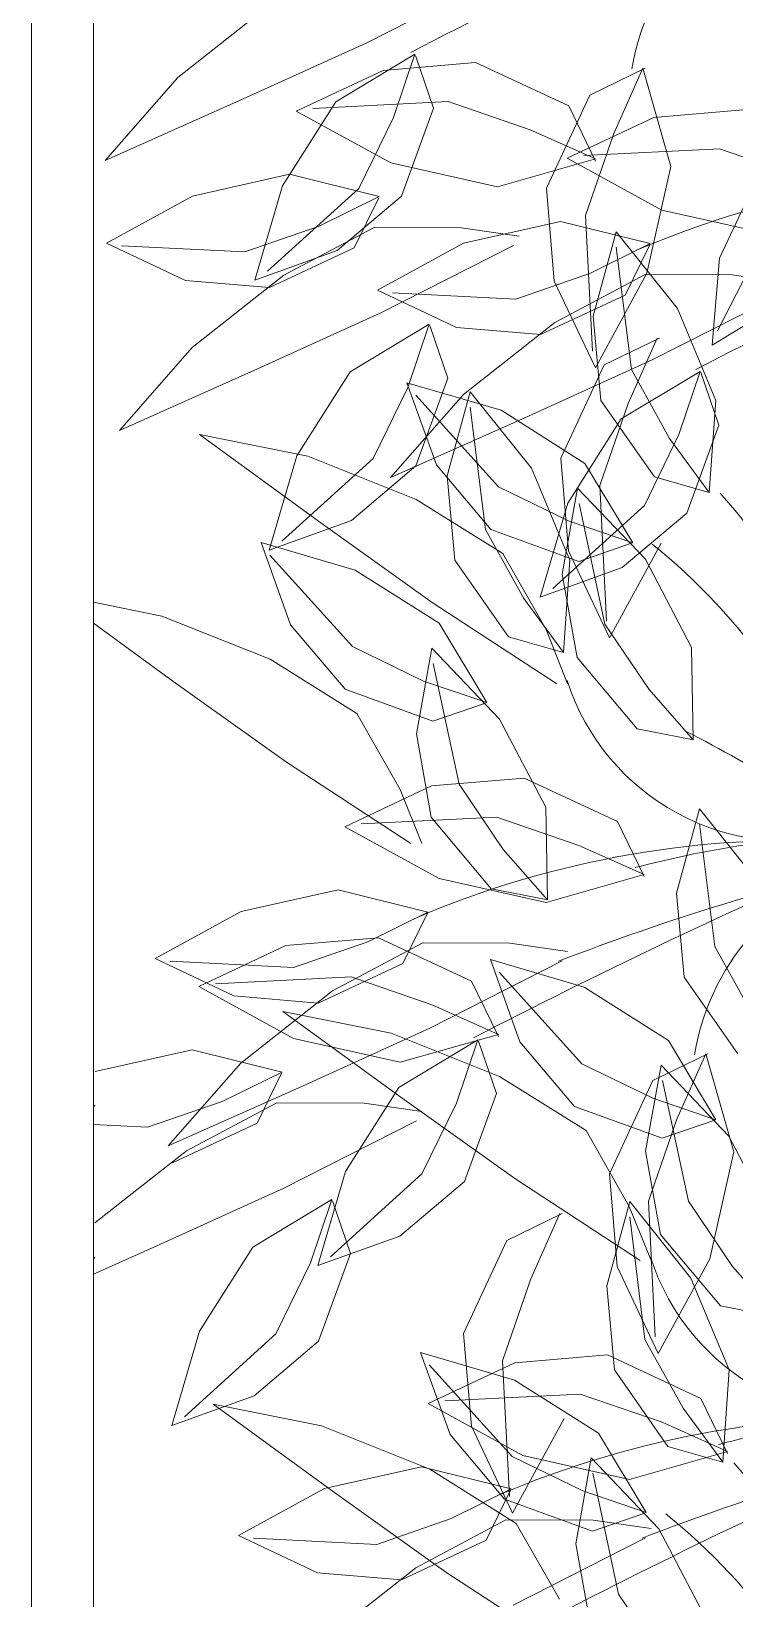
# Model space of a CAD drawing. Header units: millimetres. Extents: x 935 to 13922, y 3203 to 7816.
# Drawn here: x 8413.2 to 8458.6, y 5012.6 to 5113.6 of the extents above; entities that cross this region are included whole.
import ezdxf

# ---------------------------------------------------------------- set-up
doc = ezdxf.new("R2010")
doc.units = ezdxf.units.MM
doc.layers.add('finestre', color=141, linetype='Continuous', lineweight=13)
doc.layers.add('PIANTE', color=7, linetype='Continuous', lineweight=5, true_color=0x007a00)

msp = doc.modelspace()

# ---------------------------------------------------------------- linework, layer by layer
at = {"layer": 'finestre'}
for p, q in [((8413.22, 4907.79), (8413.22, 5207.79)), ((8417.22, 4907.79), (8417.22, 5207.79))]:
    msp.add_line(p, q, dxfattribs=at)
at = {"layer": 'PIANTE'}
for p, q in [((8434.84, 5112.88), (8443.39, 5117.21)), ((8428.58, 5115.29), (8422.67, 5110.64)), ((8426.64, 5109.15), (8434.84, 5112.88)), ((8432.85, 5109.07), (8437.95, 5112.14)), ((8441.86, 5111.61), (8435.89, 5111.1)), ((8437.95, 5112.14), (8436.57, 5108.06)), ((8437.98, 5112.06), (8439.15, 5108.66)), ((8447.87, 5108.81), (8441.86, 5111.61)), ((8452.79, 5111.24), (8449.23, 5109.51)), ((8452.65, 5111.23), (8450.77, 5107.02)), ((8454.45, 5104.91), (8452.65, 5111.23)), ((8422.67, 5110.64), (8417.97, 5105.29)), ((8435.89, 5111.1), (8430.29, 5108.46)), ((8449.23, 5109.51), (8446.43, 5103.5)), ((8417.97, 5105.29), (8426.64, 5109.15)), ((8429.41, 5103.65), (8432.85, 5109.07)), ((8430.29, 5108.46), (8436.39, 5105.13)), ((8440.1, 5109.09), (8431.36, 5108.65)), ((8439.15, 5108.66), (8437.09, 5103)), ((8445.38, 5107.27), (8440.1, 5109.09)), ((8449.6, 5105.25), (8447.87, 5108.81)), ((8459.34, 5108.57), (8453.36, 5108.07)), ((8436.57, 5108.06), (8434.34, 5103.49)), ((8449.6, 5105.39), (8445.38, 5107.27)), ((8453.36, 5108.07), (8447.76, 5105.43)), ((8450.77, 5107.02), (8448.95, 5101.74)), ((8443.27, 5103.59), (8449.6, 5105.39)), ((8447.76, 5105.43), (8453.86, 5102.09)), ((8457.58, 5106.05), (8448.83, 5105.62)), ((8462.86, 5104.23), (8457.58, 5106.05)), ((8423.6, 5103), (8429.86, 5104.4)), ((8429.86, 5104.4), (8435.65, 5102.96)), ((8436.39, 5105.13), (8443.27, 5103.59)), ((8452.91, 5098.03), (8454.45, 5104.91)), ((8427.63, 5097.58), (8429.41, 5103.65)), ((8434.34, 5103.49), (8428.44, 5098.15)), ((8446.43, 5103.5), (8446.93, 5097.52)), ((8459.9, 5103.92), (8457.58, 5098.99)), ((8418.06, 5099.97), (8423.6, 5103)), ((8435.65, 5102.96), (8431.78, 5101.05)), ((8437.09, 5103), (8432.93, 5099.48)), ((8435.61, 5102.88), (8434.04, 5099.65)), ((8441.08, 5099.96), (8447.34, 5101.36)), ((8447.34, 5101.36), (8453.12, 5099.93)), ((8448.95, 5101.74), (8449.39, 5093)), ((8453.86, 5102.09), (8460.75, 5100.55)), ((8461.08, 5101.39), (8457.45, 5094.31)), ((8431.78, 5101.05), (8426.98, 5099.4)), ((8435.31, 5100.98), (8429.5, 5097.89)), ((8440.94, 5100.95), (8435.31, 5100.98)), ((8444.66, 5100.42), (8440.94, 5100.95)), ((8449.44, 5095.26), (8450.92, 5100.69)), ((8450.92, 5100.69), (8454.87, 5095.76)), ((8423.15, 5097.56), (8418.06, 5099.97)), ((8426.98, 5099.4), (8419.03, 5099.79)), ((8432.93, 5099.48), (8427.63, 5097.58)), ((8434.04, 5099.65), (8428.58, 5097.11)), ((8435.53, 5096.93), (8441.08, 5099.96)), ((8435.76, 5095.48), (8444.31, 5099.81)), ((8453.12, 5099.93), (8449.26, 5098.02)), ((8451.91, 5091.81), (8450.92, 5099.71)), ((8453.09, 5099.85), (8451.51, 5096.62)), ((8457.58, 5098.99), (8457.11, 5093.38)), ((8428.58, 5097.11), (8423.15, 5097.56)), ((8429.5, 5097.89), (8423.59, 5093.24)), ((8449.26, 5098.02), (8444.45, 5096.36)), ((8446.93, 5097.52), (8449.58, 5091.93)), ((8452.79, 5097.94), (8446.97, 5094.85)), ((8449.58, 5091.93), (8452.91, 5098.03)), ((8458.41, 5097.92), (8452.79, 5097.94)), ((8462.13, 5097.38), (8458.41, 5097.92)), ((8440.62, 5094.53), (8435.53, 5096.93)), ((8444.45, 5096.36), (8436.51, 5096.76)), ((8451.51, 5096.62), (8446.05, 5094.07)), ((8453.24, 5092.44), (8461.79, 5096.78)), ((8457.11, 5093.38), (8462.51, 5096.67)), ((8427.57, 5091.75), (8435.76, 5095.48)), ((8449.93, 5089.83), (8449.44, 5095.26)), ((8454.87, 5095.76), (8457.34, 5089.83)), ((8433.77, 5091.67), (8438.87, 5094.74)), ((8438.87, 5094.74), (8437.49, 5090.66)), ((8438.9, 5094.66), (8440.07, 5091.26)), ((8446.05, 5094.07), (8440.62, 5094.53)), ((8446.97, 5094.85), (8441.07, 5090.2)), ((8423.59, 5093.24), (8418.89, 5087.89)), ((8453.71, 5093.84), (8450.15, 5092.11)), ((8453.57, 5093.83), (8451.69, 5089.62)), ((8445.04, 5088.71), (8453.24, 5092.44)), ((8450.15, 5092.11), (8447.35, 5086.1)), ((8418.89, 5087.89), (8427.57, 5091.75)), ((8430.33, 5086.25), (8433.77, 5091.67)), ((8440.07, 5091.26), (8438.01, 5085.6)), ((8451.24, 5088.63), (8456.35, 5091.7)), ((8454.37, 5087.37), (8451.91, 5091.81)), ((8456.35, 5091.7), (8454.96, 5087.62)), ((8456.38, 5091.62), (8457.55, 5088.23)), ((8437.49, 5090.66), (8435.26, 5086.09)), ((8441.07, 5090.2), (8436.37, 5084.86)), ((8439.33, 5085.67), (8437.43, 5090.97)), ((8437.43, 5090.97), (8443.5, 5089.19)), ((8443.33, 5084.26), (8438, 5090.16)), ((8440.03, 5084.96), (8441.51, 5090.39)), ((8441.51, 5090.39), (8445.46, 5085.46)), ((8442.5, 5081.51), (8441.51, 5089.4)), ((8443.5, 5089.19), (8448.91, 5085.76)), ((8451.69, 5089.62), (8449.87, 5084.34)), ((8453.39, 5084.9), (8449.93, 5089.83)), ((8457.34, 5089.83), (8456.92, 5083.89)), ((8436.37, 5084.86), (8445.04, 5088.71)), ((8447.81, 5083.21), (8451.24, 5088.63)), ((8457.55, 5088.23), (8455.49, 5082.57)), ((8431.04, 5086.23), (8424.06, 5087.63)), ((8424.06, 5087.63), (8431.74, 5082.04)), ((8454.96, 5087.62), (8452.74, 5083.05)), ((8456.92, 5083.89), (8454.37, 5087.37)), ((8428.55, 5080.18), (8430.33, 5086.25)), ((8435.26, 5086.09), (8429.36, 5080.75)), ((8438.02, 5083.44), (8431.04, 5086.23)), ((8447.35, 5086.1), (8447.86, 5080.13)), ((8438.01, 5085.6), (8433.85, 5082.08)), ((8442.85, 5081.51), (8439.33, 5085.67)), ((8440.53, 5079.53), (8440.03, 5084.96)), ((8445.46, 5085.46), (8447.93, 5079.53)), ((8448.91, 5085.76), (8451.99, 5080.65)), ((8447.9, 5082.04), (8443.33, 5084.26)), ((8447.44, 5078.63), (8448.44, 5084.17)), ((8448.44, 5084.17), (8452.81, 5079.59)), ((8449.87, 5084.34), (8450.31, 5075.6)), ((8456.84, 5083.91), (8453.39, 5084.9)), ((8443.61, 5079.95), (8438.02, 5083.44)), ((8446.03, 5077.15), (8447.81, 5083.21)), ((8452.74, 5083.05), (8446.84, 5077.71)), ((8450.2, 5075.4), (8448.53, 5083.18)), ((8433.85, 5082.08), (8428.55, 5080.18)), ((8431.74, 5082.04), (8439.07, 5076.81)), ((8451.99, 5080.65), (8447.9, 5082.04)), ((8455.49, 5082.57), (8451.32, 5079.05)), ((8444.97, 5077.07), (8442.5, 5081.51)), ((8448.51, 5079.45), (8442.85, 5081.51)), ((8429.93, 5075.37), (8428.03, 5080.67)), ((8428.03, 5080.67), (8434.09, 5078.89)), ((8446.4, 5075.06), (8443.61, 5079.95)), ((8447.86, 5080.13), (8450.5, 5074.53)), ((8451.91, 5080.62), (8448.51, 5079.45)), ((8450.5, 5074.53), (8453.83, 5080.63)), ((8433.93, 5073.96), (8428.59, 5079.86)), ((8443.98, 5074.6), (8440.53, 5079.53)), ((8451.32, 5079.05), (8446.03, 5077.15)), ((8447.93, 5079.53), (8447.52, 5073.59)), ((8452.81, 5079.59), (8455.78, 5073.91)), ((8434.09, 5078.89), (8439.51, 5075.46)), ((8448.41, 5073.26), (8447.44, 5078.63)), ((8447.52, 5073.59), (8444.97, 5077.07)), ((8421.64, 5075.93), (8417.22, 5076.82)), ((8428.62, 5073.14), (8421.64, 5075.93)), ((8439.07, 5076.81), (8447.1, 5071.57)), ((8417.22, 5075.47), (8422.34, 5071.74)), ((8433.44, 5071.21), (8429.93, 5075.37)), ((8439.51, 5075.46), (8442.58, 5070.35)), ((8447.79, 5071.57), (8446.4, 5075.06)), ((8453.05, 5071.19), (8450.2, 5075.4)), ((8438.5, 5071.74), (8433.93, 5073.96)), ((8438.04, 5068.33), (8439.04, 5073.87)), ((8439.04, 5073.87), (8443.4, 5069.29)), ((8447.44, 5073.61), (8443.98, 5074.6)), ((8455.78, 5073.91), (8455.89, 5067.95)), ((8434.2, 5069.65), (8428.62, 5073.14)), ((8440.8, 5065.1), (8439.13, 5072.88)), ((8452.28, 5068.65), (8448.41, 5073.26)), ((8422.34, 5071.74), (8429.66, 5066.51)), ((8439.11, 5069.15), (8433.44, 5071.21)), ((8442.58, 5070.35), (8438.5, 5071.74)), ((8455.89, 5067.95), (8453.05, 5071.19)), ((8442.5, 5070.32), (8439.11, 5069.15)), ((8436.99, 5064.76), (8434.2, 5069.65)), ((8443.4, 5069.29), (8446.38, 5063.61)), ((8439, 5062.96), (8438.04, 5068.33)), ((8455.81, 5067.97), (8452.28, 5068.65)), ((8429.66, 5066.51), (8437.69, 5061.27)), ((8439.02, 5064.99), (8433.42, 5062.35)), ((8438.39, 5061.27), (8436.99, 5064.76)), ((8445, 5065.49), (8439.02, 5064.99)), ((8443.64, 5060.89), (8440.8, 5065.1)), ((8451, 5062.69), (8445, 5065.49)), ((8443.23, 5062.97), (8434.49, 5062.54)), ((8442.87, 5058.35), (8439, 5062.96)), ((8448.52, 5061.15), (8443.23, 5062.97)), ((8446.38, 5063.61), (8446.49, 5057.65)), ((8454.82, 5058.08), (8456.3, 5063.51)), ((8456.3, 5063.51), (8460.24, 5058.58)), ((8433.42, 5062.35), (8439.52, 5059.01)), ((8452.73, 5059.14), (8451, 5062.69)), ((8457.28, 5054.63), (8456.3, 5062.53)), ((8446.49, 5057.65), (8443.64, 5060.89)), ((8452.73, 5059.27), (8448.52, 5061.15)), ((8439.52, 5059.01), (8446.41, 5057.47)), ((8446.41, 5057.47), (8452.73, 5059.27)), ((8426.74, 5056.88), (8433, 5058.28)), ((8433, 5058.28), (8438.78, 5056.85)), ((8446.4, 5057.67), (8442.87, 5058.35)), ((8455.31, 5052.65), (8454.82, 5058.08)), ((8421.19, 5053.85), (8426.74, 5056.88)), ((8438.78, 5056.85), (8434.92, 5054.94)), ((8438.75, 5056.77), (8437.17, 5053.54)), ((8429.62, 5054.69), (8424.02, 5052.05)), ((8435.59, 5055.19), (8429.62, 5054.69)), ((8434.92, 5054.94), (8430.11, 5053.28)), ((8438.45, 5054.86), (8432.63, 5051.77)), ((8441.6, 5052.39), (8435.59, 5055.19)), ((8444.07, 5054.84), (8438.45, 5054.86)), ((8447.79, 5054.3), (8444.07, 5054.84)), ((8426.28, 5051.45), (8421.19, 5053.85)), ((8430.11, 5053.28), (8422.16, 5053.68)), ((8438.9, 5049.36), (8447.45, 5053.7)), ((8444.71, 5048.49), (8442.81, 5053.79)), ((8442.81, 5053.79), (8448.87, 5052.01)), ((8459.75, 5050.19), (8457.28, 5054.63)), ((8433.83, 5052.67), (8425.09, 5052.23)), ((8437.17, 5053.54), (8431.71, 5050.99)), ((8439.11, 5050.85), (8433.83, 5052.67)), ((8448.71, 5047.08), (8443.37, 5052.98)), ((8458.76, 5047.72), (8455.31, 5052.65)), ((8424.02, 5052.05), (8430.12, 5048.71)), ((8432.63, 5051.77), (8426.73, 5047.12)), ((8443.33, 5048.84), (8441.6, 5052.39)), ((8448.87, 5052.01), (8454.29, 5048.58)), ((8431.71, 5050.99), (8426.28, 5051.45)), ((8443.33, 5048.97), (8439.11, 5050.85)), ((8436.42, 5049.05), (8429.44, 5050.45)), ((8429.44, 5050.45), (8437.12, 5044.86)), ((8430.12, 5048.71), (8437, 5047.17)), ((8430.7, 5045.63), (8438.9, 5049.36)), ((8443.4, 5046.26), (8436.42, 5049.05)), ((8436.9, 5045.55), (8442.01, 5048.62)), ((8437, 5047.17), (8443.33, 5048.97)), ((8442.01, 5048.62), (8440.62, 5044.54)), ((8417.33, 5046.58), (8423.59, 5047.98)), ((8423.59, 5047.98), (8429.38, 5046.54)), ((8442.04, 5048.54), (8443.21, 5045.15)), ((8448.23, 5044.33), (8444.71, 5048.49)), ((8456.84, 5047.72), (8453.29, 5045.99)), ((8454.29, 5048.58), (8457.36, 5043.47)), ((8456.7, 5047.72), (8454.83, 5043.51)), ((8458.51, 5041.4), (8456.7, 5047.72)), ((8426.73, 5047.12), (8422.03, 5041.78)), ((8453.28, 5044.86), (8448.71, 5047.08)), ((8452.82, 5041.45), (8453.82, 5046.99)), ((8453.82, 5046.99), (8458.19, 5042.41)), ((8422.03, 5041.78), (8430.7, 5045.63)), ((8429.38, 5046.54), (8425.51, 5044.64)), ((8429.34, 5046.47), (8427.77, 5043.24)), ((8448.98, 5042.77), (8443.4, 5046.26)), ((8453.29, 5045.99), (8450.49, 5039.98)), ((8455.58, 5038.22), (8453.91, 5046)), ((8425.51, 5044.64), (8420.71, 5042.98)), ((8429.04, 5044.56), (8423.23, 5041.47)), ((8434.67, 5044.54), (8429.04, 5044.56)), ((8433.47, 5040.13), (8436.9, 5045.55)), ((8437.12, 5044.86), (8444.45, 5039.63)), ((8443.21, 5045.15), (8441.15, 5039.49)), ((8457.36, 5043.47), (8453.28, 5044.86)), ((8417.22, 5044.32), (8417.33, 5044.38)), ((8438.39, 5044), (8434.67, 5044.54)), ((8440.62, 5044.54), (8438.4, 5039.97)), ((8453.89, 5042.27), (8448.23, 5044.33)), ((8420.71, 5042.98), (8417.22, 5043.15)), ((8427.77, 5043.24), (8422.31, 5040.69)), ((8429.49, 5039.06), (8438.04, 5043.4)), ((8451.77, 5037.88), (8448.98, 5042.77)), ((8454.83, 5043.51), (8453, 5038.22)), ((8457.28, 5043.44), (8453.89, 5042.27)), ((8458.19, 5042.41), (8461.16, 5036.73)), ((8423.23, 5041.47), (8417.32, 5036.82)), ((8453.78, 5036.08), (8452.82, 5041.45)), ((8456.97, 5034.51), (8458.51, 5041.4)), ((8431.69, 5034.07), (8433.47, 5040.13)), ((8438.4, 5039.97), (8432.5, 5034.63)), ((8444.45, 5039.63), (8452.47, 5034.39)), ((8450.49, 5039.98), (8450.99, 5034.01)), ((8421.3, 5035.33), (8429.49, 5039.06)), ((8441.15, 5039.49), (8436.98, 5035.97)), ((8427.5, 5035.25), (8432.6, 5038.32)), ((8432.6, 5038.32), (8431.22, 5034.24)), ((8432.63, 5038.24), (8433.8, 5034.85)), ((8450.32, 5032.77), (8451.8, 5038.19)), ((8453.17, 5034.39), (8451.77, 5037.88)), ((8451.8, 5038.19), (8455.74, 5033.26)), ((8453, 5038.22), (8453.44, 5029.48)), ((8458.42, 5034.01), (8455.58, 5038.22)), ((8447.44, 5037.42), (8443.88, 5035.69)), ((8447.3, 5037.42), (8445.42, 5033.21)), ((8452.78, 5029.31), (8451.8, 5037.21)), ((8436.98, 5035.97), (8431.69, 5034.07)), ((8443.88, 5035.69), (8441.08, 5029.68)), ((8457.66, 5031.47), (8453.78, 5036.08)), ((8417.22, 5033.52), (8421.3, 5035.33)), ((8417.32, 5034.62), (8417.22, 5034.5)), ((8424.06, 5029.83), (8427.5, 5035.25)), ((8433.8, 5034.85), (8431.74, 5029.19)), ((8453.63, 5028.41), (8456.97, 5034.51)), ((8431.22, 5034.24), (8428.99, 5029.67)), ((8450.99, 5034.01), (8453.63, 5028.41)), ((8461.27, 5030.77), (8458.42, 5034.01)), ((8445.42, 5033.21), (8443.6, 5027.92)), ((8450.81, 5027.34), (8450.32, 5032.77)), ((8455.74, 5033.26), (8458.21, 5027.34)), ((8461.18, 5030.79), (8457.66, 5031.47)), ((8422.28, 5023.77), (8424.06, 5029.83)), ((8428.99, 5029.67), (8423.09, 5024.33)), ((8441.08, 5029.68), (8441.59, 5023.71)), ((8431.74, 5029.19), (8427.58, 5025.67)), ((8440.21, 5023.18), (8438.31, 5028.47)), ((8438.31, 5028.47), (8444.37, 5026.69)), ((8455.25, 5024.87), (8452.78, 5029.31)), ((8444.4, 5027.81), (8438.8, 5025.17)), ((8444.21, 5021.76), (8438.87, 5027.66)), ((8443.6, 5027.92), (8444.04, 5019.18)), ((8450.37, 5028.31), (8444.4, 5027.81)), ((8456.38, 5025.51), (8450.37, 5028.31)), ((8444.37, 5026.69), (8449.79, 5023.26)), ((8454.26, 5022.4), (8450.81, 5027.34)), ((8458.21, 5027.34), (8457.8, 5021.39)), ((8427.58, 5025.67), (8422.28, 5023.77)), ((8448.61, 5025.79), (8439.87, 5025.36)), ((8453.89, 5023.97), (8448.61, 5025.79)), ((8458.11, 5021.96), (8456.38, 5025.51)), ((8431.92, 5023.73), (8424.94, 5025.13)), ((8424.94, 5025.13), (8432.62, 5019.55)), ((8438.8, 5025.17), (8444.9, 5021.83)), ((8457.8, 5021.39), (8455.25, 5024.87)), ((8438.9, 5020.94), (8431.92, 5023.73)), ((8441.59, 5023.71), (8444.23, 5018.11)), ((8444.23, 5018.11), (8447.56, 5024.21)), ((8458.11, 5022.09), (8453.89, 5023.97)), ((8443.73, 5019.01), (8440.21, 5023.18)), ((8449.79, 5023.26), (8452.86, 5018.15)), ((8457.72, 5021.41), (8454.26, 5022.4)), ((8448.78, 5019.54), (8444.21, 5021.76)), ((8444.9, 5021.83), (8451.79, 5020.29)), ((8448.32, 5016.13), (8449.32, 5021.67)), ((8449.32, 5021.67), (8453.68, 5017.1)), ((8451.79, 5020.29), (8458.11, 5022.09)), ((8432.12, 5019.7), (8438.38, 5021.1)), ((8438.38, 5021.1), (8444.16, 5019.67)), ((8444.48, 5017.45), (8438.9, 5020.94)), ((8451.08, 5012.9), (8449.41, 5020.69)), ((8426.57, 5016.67), (8432.12, 5019.7)), ((8432.62, 5019.55), (8439.95, 5014.31)), ((8444.16, 5019.67), (8440.29, 5017.76)), ((8444.12, 5019.59), (8442.55, 5016.36)), ((8452.86, 5018.15), (8448.78, 5019.54)), ((8449.39, 5016.95), (8443.73, 5019.01)), ((8440.29, 5017.76), (8435.49, 5016.1)), ((8443.82, 5017.68), (8438.01, 5014.59)), ((8449.45, 5017.66), (8443.82, 5017.68)), ((8447.27, 5012.57), (8444.48, 5017.45)), ((8452.78, 5018.12), (8449.39, 5016.95)), ((8453.17, 5017.12), (8449.45, 5017.66)), ((8431.66, 5014.27), (8426.57, 5016.67)), ((8435.49, 5016.1), (8427.54, 5016.5)), ((8442.55, 5016.36), (8437.09, 5013.81)), ((8444.28, 5012.18), (8452.82, 5016.52)), ((8453.68, 5017.1), (8456.66, 5011.41)), ((8449.28, 5010.77), (8448.32, 5016.13)), ((8437.09, 5013.81), (8431.66, 5014.27)), ((8438.01, 5014.59), (8432.1, 5009.94)), ((8439.95, 5014.31), (8447.97, 5009.08)), ((8453.92, 5008.69), (8451.08, 5012.9))]:
    msp.add_line(p, q, dxfattribs=at)
for centre, radius, start, end in [((8633.99, 4731.97), 427.97, 113.724, 117.304), ((8467.15, 5108.69), 15.42, 101.798, 170.748), ((8476.85, 5042.09), 62.47, 86.4268, 113.212), ((8652.38, 4711.54), 427.97, 113.724, 117.304), ((8426.56, 5056.03), 41.7, 5.8346, 41.8429), ((8428.79, 5050.07), 39.09, 18.4858, 51.2649), ((8462, 5076.37), 14.96, 197.853, 284.926), ((8425.55, 5008.88), 66.68, 50.4056, 63.3717), ((8469.42, 4993.64), 68.3, 91.6103, 104.65), ((8462.51, 4999.01), 62.47, 86.4268, 113.212), ((8638.04, 4668.46), 427.97, 113.724, 117.304), ((8504.82, 4904.5), 159.92, 103.091, 111.114), ((8471.2, 5045.17), 15.42, 101.798, 170.748), ((8467.38, 5039.19), 14.96, 197.853, 284.926), ((8474.8, 4956.46), 68.3, 91.6103, 104.65), ((8467.89, 4961.83), 62.47, 86.4268, 113.212), ((8643.42, 4631.28), 427.97, 113.724, 117.304), ((8510.2, 4867.32), 159.92, 103.091, 111.114), ((8427.44, 4993.53), 41.7, 5.8346, 41.8429), ((8429.66, 4987.57), 39.09, 18.4858, 51.2649)]:
    msp.add_arc(centre, radius, start, end, dxfattribs=at)

doc.saveas('drawing.dxf')
